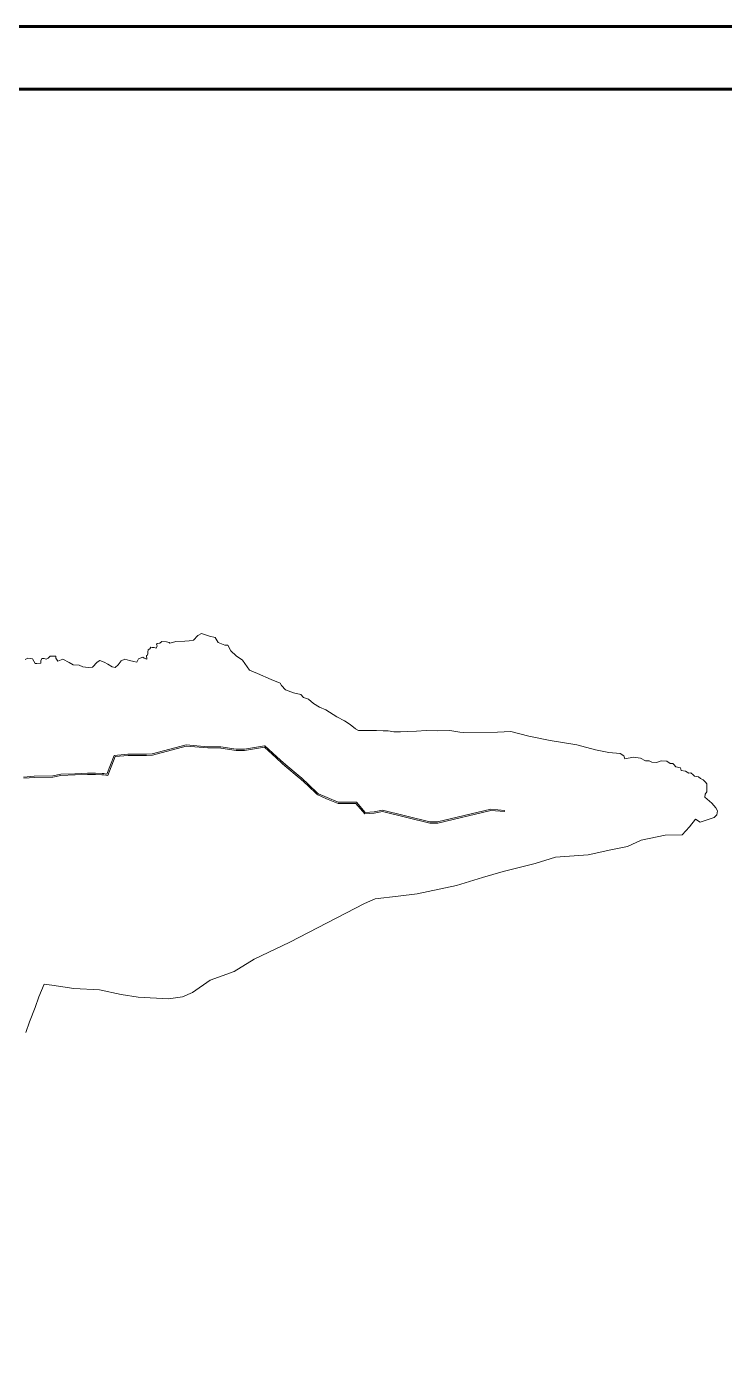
# Model space of a CAD drawing. Header units: metres. Extents: x -460 to 31334, y -1777 to 24987.
# Drawn here: x 35.52 to 43.63, y -88.45 to -73.03 of the extents above; entities that cross this region are included whole.
import ezdxf

# ---------------------------------------------------------------- set-up
doc = ezdxf.new("R2010")
doc.units = ezdxf.units.M
doc.header["$MEASUREMENT"] = 0
doc.layers.get('Defpoints').update_dxf_attribs({"color": 2})
doc.layers.add('border', color=130, linetype='Continuous', lineweight=100)
doc.layers.add('VICINITY_MAP', color=7, linetype='Continuous', lineweight=13)

# ---------------------------------------------------------------- blocks, each defined once
blk = doc.blocks.new('KQEFDFDFG')
at = {"layer": 'VICINITY_MAP', "color": 250, "lineweight": 0}
for points in [[(26471.2, 5241.6), (26473.3, 5242.7), (26477.3, 5242.1), (26478.4, 5240), (26479.5, 5238.2), (26480.9, 5238.2), (26484.2, 5238.6), (26484.1, 5240.4), (26484.8, 5242.2), (26486.9, 5242.3), (26488.4, 5241.9), (26490.2, 5242.7), (26491.9, 5244.2), (26495.5, 5244.2), (26496.6, 5244.3), (26496.6, 5242.5), (26498.1, 5240), (26502.3, 5241.9), (26507.4, 5239.1), (26510.7, 5237), (26515.7, 5236.8), (26518.9, 5235.4), (26523.2, 5234.8), (26526.8, 5235.2), (26530.6, 5239.2), (26532.8, 5240.7), (26536.4, 5239.3), (26539.6, 5237.6), (26543.2, 5235.5), (26545.7, 5234.9), (26548.2, 5237.1), (26550.6, 5240.3), (26553.5, 5241.8), (26557.4, 5240.8), (26561, 5239.8), (26563.5, 5239.2), (26564.9, 5242), (26568.5, 5243.5), (26569.6, 5242.5), (26571.7, 5241.9), (26571.6, 5244.8), (26572.4, 5245.1), (26572.6, 5246.4), (26572.6, 5247.7), (26572.8, 5249.5), (26574.2, 5250.3), (26575.1, 5251.6), (26576.1, 5251.4), (26577.8, 5251.3), (26579.4, 5251), (26580.3, 5252.7), (26579.8, 5253.9), (26580.2, 5254.7), (26582.5, 5255), (26584.1, 5256.3), (26588.1, 5256.2), (26590.2, 5255.5), (26590.7, 5255.1), (26592.9, 5255.7), (26595.7, 5256.5), (26603.2, 5256.8), (26606.8, 5256.9), (26610.4, 5257.6), (26613.9, 5261.3), (26616.9, 5263.1), (26623.6, 5260.9), (26628.4, 5259.7), (26630.9, 5255.6), (26636.4, 5253.3), (26638.8, 5253.3), (26641.3, 5248.6), (26645.6, 5244.5), (26651, 5241), (26656.6, 5232.7), (26663.3, 5229.8), (26674.6, 5225.1), (26682, 5221.9), (26683.3, 5219.9), (26686.6, 5216.3), (26693.2, 5214), (26699.3, 5212.5), (26701.4, 5210.1), (26705.5, 5208.6), (26709.7, 5205), (26714.6, 5202.2), (26720, 5199.9), (26729.1, 5194), (26735.2, 5190.8), (26739.9, 5187.8), (26744.4, 5184.2), (26747, 5182.9), (26761.7, 5182.7), (26767.4, 5182.6), (26771.5, 5182.4), (26776.2, 5181.6), (26781.6, 5181.7), (26787.6, 5182.1), (26795, 5182.3), (26802.9, 5182.7), (26811.9, 5182.6), (26822.5, 5182.8), (26830.7, 5181.4), (26833.5, 5181.1), (26861.8, 5181.3), (26872.8, 5182), (26887.7, 5178), (26905.5, 5174.6), (26927.6, 5170.8), (26942.9, 5166.9), (26954, 5164.6), (26963.3, 5163.9), (26966.3, 5161.9), (26967.2, 5159.3), (26974.3, 5160.7), (26980.3, 5160), (26984.4, 5157.7), (26987.5, 5157.8), (26989.7, 5156.7), (26993.3, 5156.3), (26997.2, 5157.7), (27001.9, 5157.3), (27004.8, 5155.4), (27007, 5155.4), (27007.8, 5154.6), (27009.3, 5152.7), (27013.2, 5151.9), (27013.8, 5149.7), (27017.4, 5149.2), (27020.2, 5147.6), (27021.9, 5147.7), (27023.9, 5146), (27025, 5144.9), (27028.1, 5144.4), (27029.8, 5143.1), (27032, 5142), (27034, 5140.1), (27035.1, 5138.8), (27035.1, 5132.2), (27033.8, 5130.2), (27033.5, 5127.6), (27039.3, 5122.7), (27042.6, 5118.8), (27044, 5116.3), (27043.4, 5113.1), (27041.1, 5110.8), (27029.5, 5107), (27025.6, 5109.4), (27020.7, 5103), (27014.6, 5096.6), (27000.7, 5096.3), (26980.7, 5092.2), (26969.4, 5086.9), (26955.6, 5084.1), (26936.8, 5080), (26910, 5077.9), (26893, 5072.9), (26866.6, 5066.2), (26849.6, 5061.2), (26828, 5054.5), (26795.5, 5047.7), (26779.8, 5045.8), (26760.8, 5043.6), (26751.8, 5039.7), (26690.2, 5007.6), (26660.5, 4993.7), (26644.1, 4983.4), (26624.3, 4976.4), (26609.5, 4966.1), (26601.3, 4962.6), (26589.7, 4960.8), (26564.5, 4962.3), (26550.6, 4964.5), (26532.5, 4968.2), (26511.3, 4969.4), (26493.3, 4972.3), (26486.8, 4973), (26482.3, 4962.5), (26479.3, 4953.7), (26474.8, 4941.8), (26471.8, 4933.1)], [(26469.9, 5143.3), (26478.8, 5143.9), (26494.1, 5144.3), (26500.7, 5145.7), (26512.4, 5146), (26522.8, 5146.4), (26529.3, 5146.5), (26534.6, 5146.2), (26536.1, 5146.2), (26539.4, 5145.5), (26545.5, 5161.2), (26556.2, 5162.1), (26571.4, 5162), (26576.5, 5162.5), (26604.4, 5169.9), (26622.2, 5168.4), (26632.9, 5168.3), (26645.7, 5166.2), (26652.5, 5166.2), (26669.1, 5169), (26678.7, 5160.2), (26684.1, 5155.2), (26687.7, 5152.1), (26696.2, 5145), (26699.2, 5142.5), (26704.9, 5137.3), (26712.3, 5130.2), (26713.3, 5129.5), (26720.5, 5126.4), (26730, 5122.5), (26744.7, 5122.5), (26752, 5114), (26759.9, 5114.5), (26766.7, 5115.8), (26805.8, 5106.1), (26812.4, 5106.2), (26856.5, 5116.7), (26867.9, 5115.7)], [(26469.8, 5144.3), (26478.7, 5145), (26494, 5145.3), (26500.6, 5146.8), (26512.3, 5147), (26522.7, 5147.5), (26529.3, 5147.6), (26534.7, 5147.3), (26536.2, 5147.2), (26538.8, 5146.7), (26544.8, 5162.2), (26556.1, 5163.1), (26571.4, 5163.1), (26576.3, 5163.5), (26604.3, 5171), (26622.2, 5169.4), (26633, 5169.4), (26645.8, 5167.3), (26652.5, 5167.3), (26669, 5170), (26669.5, 5170.1), (26679.4, 5160.9), (26684.8, 5156), (26688.4, 5152.9), (26696.9, 5145.8), (26699.9, 5143.3), (26705.6, 5138), (26713, 5131), (26713.8, 5130.4), (26720.9, 5127.4), (26730.2, 5123.5), (26744.8, 5123.5), (26745.2, 5123.5), (26752.5, 5115.1), (26759.8, 5115.6), (26766.7, 5116.9), (26805.9, 5107.2), (26812.3, 5107.2), (26856.4, 5117.7), (26868, 5116.7)]]:
    blk.add_lwpolyline(points, dxfattribs=at)

msp = doc.modelspace()

# ---------------------------------------------------------------- linework, layer by layer
at = {"layer": 'border', "color": 194, "linetype": 'Continuous', "lineweight": 60}
msp.add_lwpolyline([(61.01873, -98.21547), (23.61854, -98.21547), (23.61854, -73.7615), (61.01873, -73.7615)], close=True, dxfattribs=at)
at = {"layer": 'Defpoints', "color": 1, "linetype": 'Continuous', "lineweight": 60}
msp.add_lwpolyline([(61.74766, -98.9444), (22.88962, -98.9444), (22.88962, -73.03258), (61.74766, -73.03258)], close=True, dxfattribs=at)

# ---------------------------------------------------------------- block references
at = {"color": 252, "lineweight": 13, "xscale": 0.01406005031200456, "yscale": 0.01406005031200456, "zscale": 0.01406005031200456}
msp.add_blockref('KQEFDFDFG', (-336.68591, -154.08877), dxfattribs=at)

doc.saveas('drawing.dxf')
